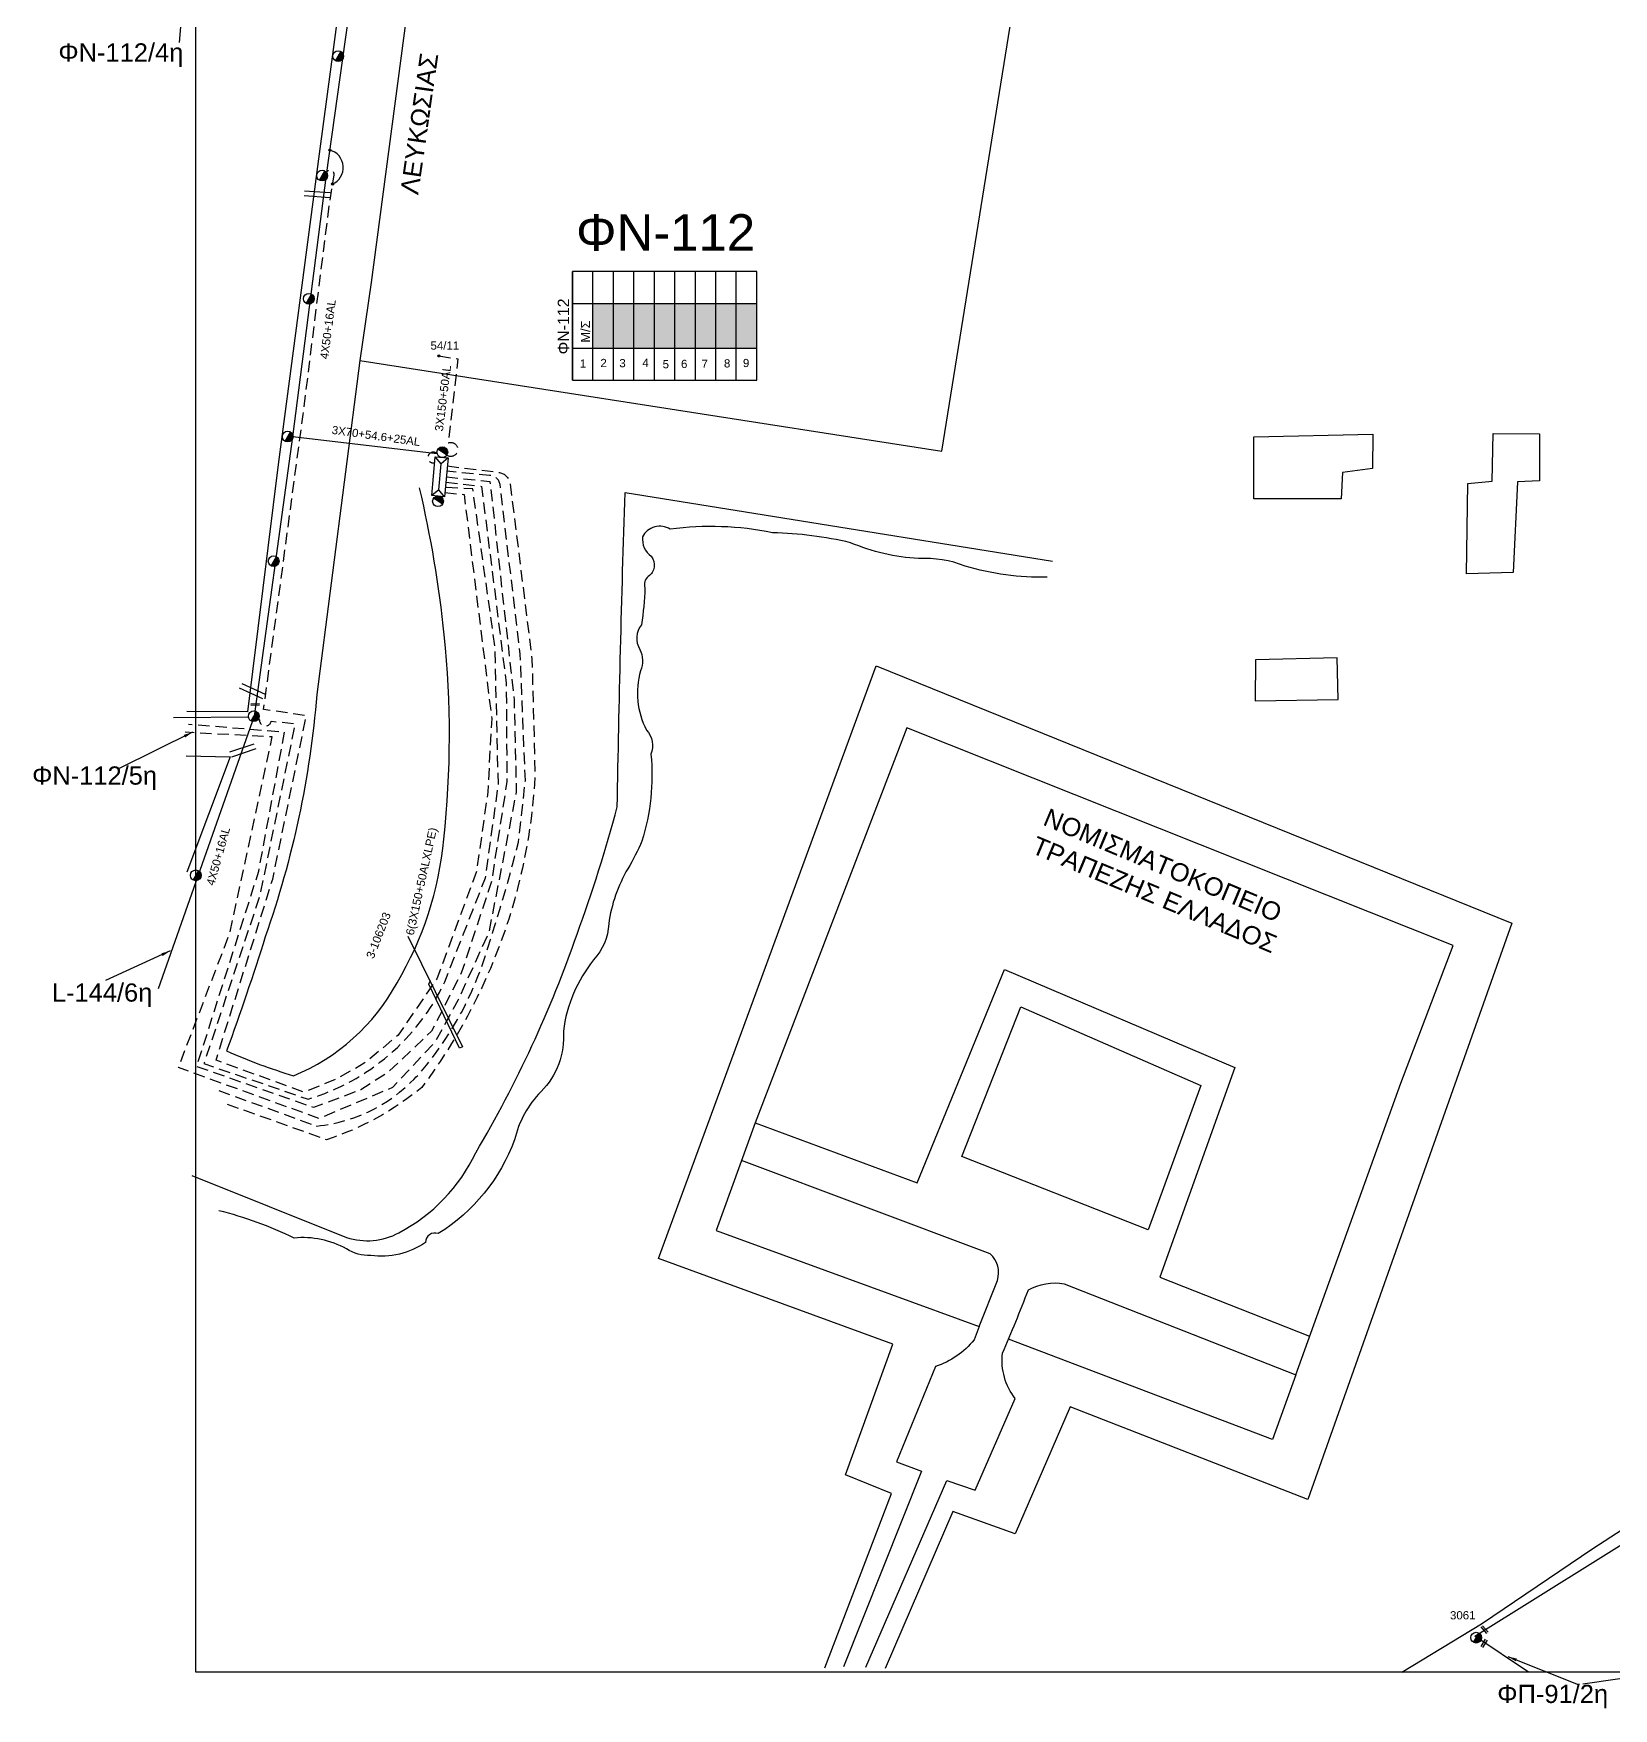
# Model space of a CAD drawing. Header units: millimetres. Extents: x 5010 to 7184, y -101 to 935.
# Drawn here: x 5010.2 to 5357.2, y -97.7 to 270.3 of the extents above; entities that cross this region are included whole.
import ezdxf
from ezdxf.enums import TextEntityAlignment as Align

# ---------------------------------------------------------------- set-up
doc = ezdxf.new("R2010")
doc.units = ezdxf.units.MM
doc.linetypes.add('DASHED', pattern=[19.05, 12.7, -6.35])
for name, color, linetype in [('Ασφαλειοκιβώτια Χ.Τ 9 αναχωρήσεων', 7, 'Continuous'), ('Γυμνά εναέρια ΧΤ και ΦΟΠ (3Φ)   4x50+16AL', 7, 'Continuous'), ('Επιγραφές - Σχήματα', 7, 'Continuous'), ('Καλώδια ΧΤ   3x150+50AL', 7, 'DASHED'), ('Καλώδια ΧΤ   3x150+50ALXLPE', 7, 'DASHED'), ('Μηχανική τομή', 7, 'Continuous'), ('Στύλος ΦΜ', 7, 'Continuous'), ('Στύλος ΦΜ @ 1', 7, 'Continuous'), ('Συνδέσεις', 7, 'Continuous'), ('Συνεστραμμένα ΧΤ   3x70+54.6+25AL', 7, 'SYN_LINE'), ('Τομή', 7, 'Continuous'), ('Υποσταθμός εναέριος 2 στύλων', 7, 'Continuous'), ('Υποσταθμός πόλεως', 7, 'Continuous'), ('Υπόβαθρο ΔΕΗ', 7, 'Continuous')]:
    doc.layers.add(name, color=color, linetype=linetype)
doc.styles.get("Standard").update_dxf_attribs({"font": 'arial.ttf'})
doc.linetypes.add('SYN_LINE', pattern='A,0.5,-0.0001,["/\\/\\/\\/",Standard,S=0.1,R=0,X=0,Y=-0.05],-0.25', length=0.7501)
doc.dimstyles.new('ISO-25', dxfattribs={"dimtxt": 2.5, "dimasz": 2.5, "dimexe": 1.25, "dimexo": 0.625, "dimtad": 1, "dimtxsty": 'Standard', "dimcen": 2.5, "dimaunit": 2, "dimazin": 0, "dimtfac": 1, "dimtmove": 0, "dimatfit": 3, "dimfxl": 1, "dimarcsym": 0})

# ---------------------------------------------------------------- blocks, each defined once
blk = doc.blocks.new('ΑΣΦΑΛΕΙΟΚΙΒΩΤΙΟ ΥΠΟΣΤΑΘΜΟΥ 9 ΑΝΑΧΩΡΗΣΕΩΝ')
at = {"layer": 'Ασφαλειοκιβώτια Χ.Τ 9 αναχωρήσεων', "ltscale": 40}
for p, q in [((-23.8, 40.36), (24.02, 40.36)), ((-9.72, 40.36), (-9.72, -40.64)), ((9.94, 40.36), (9.94, -40.64)), ((-23.8, 31.36), (24.02, 31.36)), ((-23.8, 22.36), (24.02, 22.36)), ((-23.8, 13.36), (24.02, 13.36)), ((-23.8, 4.36), (24.02, 4.36)), ((-23.8, -4.64), (24.02, -4.64)), ((-23.8, -13.64), (24.02, -13.64)), ((-23.8, -22.64), (24.02, -22.64)), ((-23.8, -31.64), (24.02, -31.64))]:
    blk.add_line(p, q, dxfattribs=at)
at = {"layer": 'Ασφαλειοκιβώτια Χ.Τ 9 αναχωρήσεων'}
blk.add_lwpolyline([(-23.8, -40.64), (24.02, -40.64), (24.02, 40.36), (-23.8, 40.36)], close=True, dxfattribs=at)
for s, p in [('1', (-18.22, 37.06)), ('2', (-18.02, 28.07)), ('3', (-18.09, 19.73)), ('4', (-17.94, 9.66)), ('5', (-18.55, 0.71)), ('6', (-18.4, -7.35)), ('7', (-18.34, -16.37)), ('8', (-18.19, -26.2)), ('9', (-18.02, -34.53))]:
    blk.add_text(s, height=3.6, rotation=270, dxfattribs=at).set_placement(p)
at = {"layer": 'Ασφαλειοκιβώτια Χ.Τ 9 αναχωρήσεων', "ltscale": 40}
for tag, height, p in [('ΟΝΟΜΑ', 5, (-0.16, 44.31)), ('ΚΕΙΜΕΝΟ 1', 2, (17.06, 35.59)), ('ΚΕΙΜΕΝΟ 2', 2, (17.06, 26.88)), ('ΚΕΙΜΕΝΟ 3', 2, (17.06, 17.69)), ('ΚΕΙΜΕΝΟ 4', 2, (17.06, 8.71)), ('ΚΕΙΜΕΝΟ 5', 2, (17.06, -0.13)), ('ΚΕΙΜΕΝΟ 6', 2, (17.06, -9.05)), ('ΚΕΙΜΕΝΟ 7', 2, (17.06, -18.13)), ('ΚΕΙΜΕΝΟ 8', 2, (17.06, -26.85)), ('ΚΕΙΜΕΝΟ 9', 2, (17.06, -35.99)), ('ΣΧ', 2, (-0.1, -42.64))]:
    blk.add_attdef(tag, text='', height=height, dxfattribs=at).set_placement(p, align=Align.MIDDLE_CENTER)
blk = doc.blocks.new('ΥΠΟΣΤΑΘΜΟΣ ΕΝΑΕΡΙΟΣ ΕΠΙ 2 ΣΤΥΛΩΝ')
at = {"layer": 'Υποσταθμός εναέριος 2 στύλων', "linetype": 'Continuous'}
for points in [[(-11.97, -2.11, 0.574793), (-8.45, -0.07, 0.268822), (-9.64, 1.98)], [(9.68, -2.15, 0.574793), (13.19, -0.1, 0.268822), (12.01, 1.95)]]:
    blk.add_hatch(color=256, dxfattribs=at).paths.add_polyline_path(points)
for p, q in [((-11.97, -2.11), (-9.64, 1.98)), ((9.68, -2.15), (12.01, 1.95))]:
    blk.add_line(p, q, dxfattribs=at)
for centre in [(-10.81, -0.07), (10.84, -0.1)]:
    blk.add_circle(centre, 2.36, dxfattribs=at)
at = {"layer": 'Υποσταθμός πόλεως', "linetype": 'Continuous', "ltscale": 40}
blk.add_lwpolyline([(-8.57, 2.82), (8.57, 2.82), (8.57, -2.82), (-8.57, -2.82)], close=True, dxfattribs=at)
for points in [[(-5.75, 0), (-8.57, 2.82)], [(-8.57, -2.82), (-5.75, 0)], [(-5.75, 0), (5.75, 0)], [(5.75, 0), (8.57, 2.82)], [(8.57, -2.82), (5.75, 0)]]:
    blk.add_lwpolyline(points, dxfattribs=at)
at = {"layer": 'Υποσταθμός εναέριος 2 στύλων', "ltscale": 40, "flags": 1}
for tag, p in [('ΜΕΤΑΣΧΗΜΑΤΙΣΜΟΣ', (14.09, 2.51)), ('ΙΣΧΥΣ', (14.07, -0.28)), ('ΑΡΙΘΜΟΣ', (14.19, -3))]:
    blk.add_attdef(tag, p, '', height=1.8, dxfattribs=at)
blk = doc.blocks.new('ΥΠΑΡΧΩΝ ΤΣΙΜΕΝΤΕΝΙΟΣ ΣΤΥΛΟΣ')
at = {"layer": 'Στύλος ΦΜ'}
blk.add_hatch(color=256, dxfattribs=at).paths.add_polyline_path([(-1.29, -2.28, 0.574793), (2.62, 0, 0.268822), (1.3, 2.27)])
blk.add_line((-1.29, -2.28), (1.3, 2.27), dxfattribs=at)
blk.add_circle((0, 0), 2.62, dxfattribs=at)
at = {"layer": 'Στύλος ΦΜ', "flags": 4}
for tag, p in [('ΑΡΙΘΜΟΣ', (-4.68, 8.05)), ('ΤΥΠΟΣ', (-4.91, 3.03))]:
    blk.add_attdef(tag, p, '', height=4, dxfattribs=at)
blk = doc.blocks.new('ΤΟΜΗ')
at = {"layer": 'Τομή', "ltscale": 40}
for p, q in [((-5.68, 0), (5.68, 0)), ((5.68, -2.33), (-5.68, -2.33))]:
    blk.add_line(p, q, dxfattribs=at)
blk = doc.blocks.new('ΜΗΧΑΝΙΚΗ ΤΟΜΗ')
at = {"layer": 'Μηχανική τομή', "ltscale": 40}
for p, q in [((-1.89, 0.78), (1.89, 0.78)), ((1.89, 0), (-1.89, 0))]:
    blk.add_line(p, q, dxfattribs=at)
blk = doc.blocks.new('_ΣΥΝΔΕΣΗ')
at = {"layer": 'Συνδέσεις', "linetype": 'SYN_LINE', "ltscale": 40}
blk.add_hatch(color=256, dxfattribs=at).paths.add_polyline_path([(0.5, -0.01, 1), (-0.5, -0.01, 1)])
at = {"layer": 'Συνδέσεις'}
blk.add_circle((0, -0.01), 0.5, dxfattribs=at)

msp = doc.modelspace()

# ---------------------------------------------------------------- hatches: boundary and pattern name
at = {"layer": 'Ασφαλειοκιβώτια Χ.Τ 9 αναχωρήσεων', "lineweight": 30}
for color, points in [(173, [(5133.02, 210.98), (5133.02, 201.15), (5137.52, 201.15), (5137.52, 210.98)]), (1, [(5137.52, 210.98), (5137.52, 201.15), (5142.02, 201.15), (5142.02, 210.98)]), (85, [(5142.02, 210.98), (5142.02, 201.15), (5146.52, 201.15), (5146.52, 210.98)]), (27, [(5146.52, 210.98), (5146.52, 201.15), (5151.02, 201.15), (5151.02, 210.98)]), (133, [(5151.02, 210.98), (5151.02, 201.15), (5155.52, 201.15), (5155.52, 210.98)]), (151, [(5155.52, 210.98), (5155.52, 201.15), (5160.02, 201.15), (5160.02, 210.98)]), (62, [(5160.02, 210.98), (5160.02, 201.15), (5164.52, 201.15), (5164.52, 210.98)]), (2, [(5164.52, 210.98), (5164.52, 201.15), (5169.02, 201.15), (5169.02, 210.98)])]:
    msp.add_hatch(color=color, dxfattribs=at).paths.add_polyline_path(points)

# ---------------------------------------------------------------- linework, layer by layer
at = {"layer": 'Γυμνά εναέρια ΧΤ και ΦΟΠ (3Φ)   4x50+16AL', "color": 151, "flags": 128}
msp.add_lwpolyline([(5082.16, 320.78), (5082.86, 299.3), (5074.47, 239.26)], dxfattribs=at)
at = {"layer": 'Γυμνά εναέρια ΧΤ και ΦΟΠ (3Φ)   4x50+16AL', "color": 62, "flags": 128}
msp.add_lwpolyline([(5074.47, 239.26), (5067.08, 181.68), (5058.65, 120.27)], dxfattribs=at)
at = {"layer": 'Γυμνά εναέρια ΧΤ και ΦΟΠ (3Φ)   4x50+16AL', "color": 27, "flags": 128}
msp.add_lwpolyline([(5058.65, 120.27), (5037.57, 60.41)], dxfattribs=at)
at = {"layer": 'Γυμνά εναέρια ΧΤ και ΦΟΠ (3Φ)   4x50+16AL', "color": 173, "flags": 128}
msp.add_lwpolyline([(5338.48, -89.74), (5326.69, -81.87), (5367.05, -56.67), (5402.39, -35.1), (5433.17, -17.65), (5433.17, -17.65)], dxfattribs=at)
at = {"layer": 'Επιγραφές - Σχήματα'}
msp.add_lwpolyline([(5045.81, 913.83), (7035.6, 913.83), (7035.6, -89.73), (5045.81, -89.73)], close=True, dxfattribs=at)
at = {"layer": 'Επιγραφές - Σχήματα', "linetype": 'Continuous', "ltscale": 0.2}
msp.add_lwpolyline([(5092.37, 71.96), (5104.38, 47.63), (5103.72, 47.37), (5096.97, 61.4), (5097.34, 62.23)], dxfattribs=at)
msp.add_arc((5074.22, 240.84), 3.97, 293.5274, 75.3682, dxfattribs=at)
at = {"layer": 'Επιγραφές - Σχήματα', "color": 62, "linetype": 'DASHED', "ltscale": 0.2}
msp.add_arc((5097.96, 177.12), 1.18, 41.7034, 286.1098, dxfattribs=at)
at = {"layer": 'Καλώδια ΧΤ   3x150+50AL', "color": 2, "linetype": 'DASHED', "ltscale": 0.2, "flags": 128}
msp.add_lwpolyline([(5099.22, 199.48), (5103.38, 198.79), (5101.21, 180.33, -1.680836), (5100.92, 177.63, 0.045401)], format="xyb", dxfattribs=at)
at = {"layer": 'Καλώδια ΧΤ   3x150+50ALXLPE', "color": 151, "linetype": 'DASHED', "ltscale": 0.2, "flags": 128}
msp.add_lwpolyline([(5100.54, 169.42), (5104.72, 169.03), (5110.8, 119.76), (5109.92, 103.59), (5107.47, 86.26), (5098.72, 62.56), (5090.23, 50.21), (5082.8, 44.03), (5076.77, 40.58), (5069.54, 37.69), (5050.25, 44.72), (5062.7, 84.48), (5070.1, 120.42), (5060.71, 121.78), (5069.38, 186.57), (5075.15, 232.77), (5076.18, 239.27, 1.175913), (5074.47, 239.26, 0.462106)], format="xyb", dxfattribs=at)
at = {"layer": 'Καλώδια ΧΤ   3x150+50ALXLPE', "color": 133, "linetype": 'DASHED', "ltscale": 0.2, "flags": 128}
msp.add_lwpolyline([(5050.86, 38.05), (5072.4, 30.24, 0.193535), (5095.36, 42.3, 0.095493), (5108.96, 66.38, 0.018832), (5116.67, 92.62), (5118.19, 106.16), (5117.07, 133.9), (5112.63, 171.18, 0.388483), (5110.32, 173.17), (5100.95, 174.11)], format="xyb", dxfattribs=at)
at = {"layer": 'Καλώδια ΧΤ   3x150+50ALXLPE', "color": 173, "linetype": 'DASHED', "ltscale": 0.2, "flags": 128}
msp.add_lwpolyline([(5101.05, 175.28), (5112.28, 173.88, -0.296497), (5114.79, 171.76), (5119.64, 132.84), (5120.31, 107.69, -0.149851), (5095.43, 38.72, -0.092971), (5074.54, 27.24), (5051.59, 35.41)], format="xyb", dxfattribs=at)
at = {"layer": 'Καλώδια ΧΤ   3x150+50ALXLPE', "color": 27, "linetype": 'DASHED', "ltscale": 0.2, "flags": 128}
msp.add_lwpolyline([(5100.84, 172.86), (5110.42, 171.86), (5115.71, 123.92), (5116.2, 103.77), (5110.14, 72.76), (5103.44, 58.01), (5098.41, 48.74), (5089.01, 38.71), (5072.91, 31.89), (5041.99, 43.08), (5053.33, 72.74), (5062.6, 115.76), (5043.47, 116.75)], dxfattribs=at)
at = {"layer": 'Καλώδια ΧΤ   3x150+50ALXLPE', "color": 85, "linetype": 'DASHED', "ltscale": 0.2, "flags": 128}
msp.add_lwpolyline([(5100.74, 171.74), (5108.56, 170.77), (5113.99, 127.53), (5114.13, 105.97), (5110.75, 84.05), (5104.19, 64.04), (5097.61, 51.1), (5087.97, 41.99), (5082.03, 38.2), (5071.67, 34.3), (5046.01, 43.32), (5059.65, 86.28), (5065.3, 116.76), (5044.18, 118.5)], dxfattribs=at)
at = {"layer": 'Καλώδια ΧΤ   3x150+50ALXLPE', "color": 1, "ltscale": 0.2, "flags": 128}
msp.add_lwpolyline([(5058.65, 120.27), (5059.79, 119.48, 0.907688), (5062.37, 119.19), (5067.61, 118.67), (5059.86, 80.82), (5047.6, 43.97), (5070.47, 36.17, 0.213076), (5100.49, 61.91), (5109.45, 84.8), (5112.26, 105.19), (5111.53, 135.55), (5106.64, 170.26), (5100.64, 170.54)], format="xyb", dxfattribs=at)
at = {"layer": 'Καλώδια ΧΤ   3x150+50ALXLPE', "color": 1, "linetype": 'Continuous', "ltscale": 0.2, "flags": 128}
msp.add_lwpolyline([(5057.39, 120.1), (5040.9, 119.97)], dxfattribs=at)
at = {"layer": 'Συνεστραμμένα ΧΤ   3x70+54.6+25AL', "color": 62, "linetype": 'SYN_LINE', "ltscale": 20, "flags": 128}
msp.add_lwpolyline([(5098.84, 177.91), (5067.08, 181.68)], dxfattribs=at)
at = {"layer": 'Υπόβαθρο ΔΕΗ', "flags": 128}
for points in [[(5040.17, 368.17), (5077.26, 393.84), (5086.71, 401.51, -0.130124), (5106.03, 408.89), (5247.18, 400.57, -0.110076), (5273.75, 391.2), (5376.01, 324.2), (5456.77, 274.33), (5465.37, 269.29, 0.165982), (5507.7, 259.43), (5544.39, 270.93), (5560.23, 279.87, -0.021018), (5542.41, 218.05, -0.014819), (5520.23, 159, 0.028235), (5505.78, 113.42, -0.000628), (5490.46, 65.87, 0.029886), (5477.22, 10.65), (5369.49, -51.75), (5352.63, -62.64), (5328.15, -79.21), (5310.68, -89.81)], [(5040.17, 368.17), (5077.26, 393.84), (5086.71, 401.51, -0.130124), (5106.03, 408.89), (5247.18, 400.57, -0.110076), (5273.75, 391.2), (5376.01, 324.2), (5456.77, 274.33), (5465.37, 269.29, 0.165982), (5507.7, 259.43), (5544.39, 270.93), (5560.23, 279.87, -0.021018), (5542.41, 218.05, -0.014819), (5520.23, 159, 0.028235), (5505.78, 113.42, -0.000628), (5490.46, 65.87, 0.029886), (5477.22, 10.65), (5369.49, -51.75), (5352.63, -62.64), (5328.15, -79.21), (5310.68, -89.81)], [(5077.26, 393.84), (5096.01, 304.17), (5084.34, 215.57), (5081.86, 198.44), (5072.4, 125.06, -0.063597), (5061.08, 71.84, -0.010386), (5052.58, 46.76, 0.029359), (5067.25, 41.28, 0.172859), (5090, 61.72, 0.112414), (5100.26, 93.29, 0.053592), (5100.35, 138.14, 0.032771), (5094.96, 170.44, -1.262402)], [(5077.26, 393.84), (5096.01, 304.17), (5084.34, 215.57), (5081.86, 198.44), (5072.4, 125.06, -0.063597), (5061.08, 71.84, -0.010386), (5052.58, 46.76, 0.029359), (5067.25, 41.28, 0.172859), (5090, 61.72, 0.112414), (5100.26, 93.29, 0.053592), (5100.35, 138.14, 0.032771), (5094.96, 170.44, -1.262402)], [(5044.96, 19.38), (5078.93, 5.79, 0.210216), (5090.41, 6.81, 0.163049), (5107.31, 24.39, 0.050257), (5129.54, 72.44, 0.022926), (5138.37, 100.36, -0.003965), (5140.08, 169.41), (5233.95, 154.38)], [(5044.96, 19.38), (5078.93, 5.79, 0.210216), (5090.41, 6.81, 0.163049), (5107.31, 24.39, 0.050257), (5129.54, 72.44, 0.022926), (5138.37, 100.36, -0.003965), (5140.08, 169.41), (5233.95, 154.38)], [(5232.79, 150.83, -0.079233), (5214.75, 153.29, 0.107292), (5204.56, 154.93, -0.085093), (5189.59, 158.41, 0.052493), (5172.49, 160.6, 0.08478), (5150, 161.36, 0.440736), (5143.9, 159.71, 0.260869), (5145.84, 155.42, -0.438629), (5145.17, 151.01, 0.314912), (5144.44, 148.52, -0.024916), (5143.72, 140.36, 0.333872), (5143.35, 134.98, -0.211489), (5143.47, 130.26, 0.191112), (5144.8, 117.25, -0.290076), (5145.77, 111.93, -0.100881), (5143.78, 92.86, -0.033587), (5140.69, 86.79, 0.100577), (5136.51, 74.69, -0.176172), (5133.18, 66.77, 0.136645), (5126.53, 51.1, -0.21886), (5121.63, 37.8, 0.136676), (5115.81, 27.24, -0.168336), (5099.05, 6.62, 0.520801), (5096.27, 4.67, -0.186787), (5084.23, 1.82, -0.162061), (5078.9, 3.28, 0.150014), (5067.4, 5.64, 0.052784), (5050.88, 11.64, -7.675127)], [(5232.79, 150.83, -0.079233), (5214.75, 153.29, 0.107292), (5204.56, 154.93, -0.085093), (5189.59, 158.41, 0.052493), (5172.49, 160.6, 0.08478), (5150, 161.36, 0.440736), (5143.9, 159.71, 0.260869), (5145.84, 155.42, -0.438629), (5145.17, 151.01, 0.314912), (5144.44, 148.52, -0.024916), (5143.72, 140.36, 0.333872), (5143.35, 134.98, -0.211489), (5143.47, 130.26, 0.191112), (5144.8, 117.25, -0.290076), (5145.77, 111.93, -0.100881), (5143.78, 92.86, -0.033587), (5140.69, 86.79, 0.100577), (5136.51, 74.69, -0.176172), (5133.18, 66.77, 0.136645), (5126.53, 51.1, -0.21886), (5121.63, 37.8, 0.136676), (5115.81, 27.24, -0.168336), (5099.05, 6.62, 0.520801), (5096.27, 4.67, -0.186787), (5084.23, 1.82, -0.162061), (5078.9, 3.28, 0.150014), (5067.4, 5.64, 0.052784), (5050.88, 11.64, -7.675127)], [(5287.36, -24.4), (5310.42, 39.68), (5321.96, 69.88), (5201.96, 117.77), (5168.66, 30.93), (5160.11, 7.31), (5217.83, -13.79), (5221.84, -3.71, 0.297799), (5220.29, 2.2), (5165.67, 22.68)], [(5287.36, -24.4), (5310.42, 39.68), (5321.96, 69.88), (5201.96, 117.77), (5168.66, 30.93), (5160.11, 7.31), (5217.83, -13.79), (5221.84, -3.71, 0.297799), (5220.29, 2.2), (5165.67, 22.68)], [(5192.94, -88.68), (5210.73, -47.65), (5216.94, -49.74), (5225.79, -29.64, -0.199076), (5222.98, -19.68, 0.009698), (5228.66, -5.76, -0.167457), (5236.54, -4.39), (5287.36, -24.4), (5282.29, -38.6), (5224.3, -16.58)], [(5192.94, -88.68), (5210.73, -47.65), (5216.94, -49.74), (5225.79, -29.64, -0.199076), (5222.98, -19.68, 0.009698), (5228.66, -5.76, -0.167457), (5236.54, -4.39), (5287.36, -24.4), (5282.29, -38.6), (5224.3, -16.58)], [(5217.83, -13.79), (5216.74, -16.7, -0.145056), (5208.26, -22.61), (5199.72, -43.54), (5205.21, -45.57), (5188.06, -88.57)], [(5217.83, -13.79), (5216.74, -16.7, -0.145056), (5208.26, -22.61), (5199.72, -43.54), (5205.21, -45.57), (5188.06, -88.57)]]:
    msp.add_lwpolyline(points, format="xyb", dxfattribs=at)
for points in [[(5081.86, 198.44), (5209.66, 178.56), (5233.33, 325.7), (5247.18, 400.57)], [(5081.86, 198.44), (5209.66, 178.56), (5233.33, 325.7), (5247.18, 400.57)], [(5042.2, 268.29), (5046.48, 318.48), (5080.34, 319.09), (5081.22, 306.18), (5072.91, 243.83), (5063.92, 175.63), (5057.17, 121.23), (5043.82, 121.3)], [(5042.2, 268.29), (5046.48, 318.48), (5080.34, 319.09), (5081.22, 306.18), (5072.91, 243.83), (5063.92, 175.63), (5057.17, 121.23), (5043.82, 121.3)], [(5278.47, 123.64), (5296.69, 123.93), (5296.5, 133.13), (5278.56, 132.65), (5278.47, 123.64)], [(5278.47, 123.64), (5296.69, 123.93), (5296.5, 133.13), (5278.56, 132.65), (5278.47, 123.64)], [(5147.44, 1.16), (5195.26, 131.39), (5334.82, 74.82), (5290, -51.79), (5237.84, -31.42), (5225.73, -59.32), (5212.07, -54.43), (5197.23, -88.92)], [(5147.44, 1.16), (5195.26, 131.39), (5334.82, 74.82), (5290, -51.79), (5237.84, -31.42), (5225.73, -59.32), (5212.07, -54.43), (5197.23, -88.92)], [(5043.69, 111.6), (5053.39, 111.4), (5043.81, 86.05)], [(5043.69, 111.6), (5053.39, 111.4), (5043.81, 86.05)], [(5168.66, 30.93), (5204.26, 17.77), (5223.44, 64.66), (5273.96, 43.12), (5257.5, -2.97), (5290.42, -15.91)], [(5168.66, 30.93), (5204.26, 17.77), (5223.44, 64.66), (5273.96, 43.12), (5257.5, -2.97), (5290.42, -15.91)], [(5254.99, 7.47), (5214.07, 23.57), (5227.03, 56.42), (5266.5, 39.12), (5254.99, 7.47)], [(5254.99, 7.47), (5214.07, 23.57), (5227.03, 56.42), (5266.5, 39.12), (5254.99, 7.47)], [(5183.94, -88.81), (5198.58, -50.46), (5188.49, -46.4), (5198.89, -17.71), (5147.44, 1.16)], [(5183.94, -88.81), (5198.58, -50.46), (5188.49, -46.4), (5198.89, -17.71), (5147.44, 1.16)]]:
    msp.add_lwpolyline(points, dxfattribs=at)
for points in [[(5278.15, 168.05), (5278.15, 181.7), (5304.27, 182.23), (5304.2, 174.71), (5297.67, 173.84), (5297.34, 168.05)], [(5278.15, 168.05), (5278.15, 181.7), (5304.27, 182.23), (5304.2, 174.71), (5297.67, 173.84), (5297.34, 168.05)], [(5324.87, 151.61), (5325.14, 171.45), (5330.54, 171.91), (5330.74, 182.43), (5340.93, 182.3), (5340.93, 171.98), (5336.07, 171.78), (5335.13, 151.88)], [(5324.87, 151.61), (5325.14, 171.45), (5330.54, 171.91), (5330.74, 182.43), (5340.93, 182.3), (5340.93, 171.98), (5336.07, 171.78), (5335.13, 151.88)]]:
    msp.add_lwpolyline(points, close=True, dxfattribs=at)

# ---------------------------------------------------------------- block references
at = {"layer": 'Ασφαλειοκιβώτια Χ.Τ 9 αναχωρήσεων', "lineweight": 30, "xscale": 0.5, "yscale": 0.5, "zscale": 0.5, "rotation": 90}
msp.add_blockref('ΑΣΦΑΛΕΙΟΚΙΒΩΤΙΟ ΥΠΟΣΤΑΘΜΟΥ 9 ΑΝΑΧΩΡΗΣΕΩΝ', (5148.7, 206.01), dxfattribs=at).add_auto_attribs({'ΟΝΟΜΑ': 'ΦΝ-112'})
at = {"layer": 'Μηχανική τομή'}
for p, xscale, yscale, zscale, rotation in [((5058.85, 122.67), 0.500000000000013, 0.500000000000013, 0.500000000000013, 1.811376393471286), ((5329.01, -80.26), 0.5000000000000142, 0.5000000000000142, 0.5000000000000142, 130.9580192824775), ((5328.91, -83.49), 0.5000000000000824, 0.5000000000000824, 0.5000000000000824, 58.97038975051435)]:
    msp.add_blockref('ΜΗΧΑΝΙΚΗ ΤΟΜΗ', p, dxfattribs=dict(at, xscale=xscale, yscale=yscale, zscale=zscale, rotation=rotation))
at = {"layer": 'Στύλος ΦΜ @ 1', "ltscale": 40, "xscale": 0.4499999999998181, "yscale": 0.4499999999998181, "zscale": 0.4499999999998181}
for p in [(5077.09, 265.33), (5073.55, 239.07), (5073.55, 239.07), (5070.63, 212.02), (5070.63, 212.02), (5066, 181.73), (5062.92, 154.36), (5062.92, 154.36), (5058.55, 120.29), (5058.55, 120.29), (5045.81, 85.33), (5045.81, 85.33)]:
    msp.add_blockref('ΥΠΑΡΧΩΝ ΤΣΙΜΕΝΤΕΝΙΟΣ ΣΤΥΛΟΣ', p, dxfattribs=at)
at = {"layer": 'Στύλος ΦΜ @ 1', "ltscale": 40}
ref = msp.add_blockref('ΥΠΑΡΧΩΝ ΤΣΙΜΕΝΤΕΝΙΟΣ ΣΤΥΛΟΣ', (5327, -82.16), dxfattribs=dict(at, xscale=0.4499999999998181, yscale=0.4499999999998181, zscale=0.4499999999998181))
ref.add_attrib('ΤΥΠΟΣ', '3061', (5321.25, -78.14), dxfattribs={"layer": 'Στύλος ΦΜ', "height": 1.8, "flags": 4})
ref = msp.add_blockref('ΥΠΑΡΧΩΝ ΤΣΙΜΕΝΤΕΝΙΟΣ ΣΤΥΛΟΣ', (5327, -82.16), dxfattribs=dict(at, xscale=0.4499999999998181, yscale=0.4499999999998181, zscale=0.4499999999998181))
ref.add_attrib('ΤΥΠΟΣ', '3061', (5321.25, -78.14), dxfattribs={"layer": 'Στύλος ΦΜ', "height": 1.8, "flags": 4})
at = {"layer": 'Συνδέσεις', "xscale": 0.4500000000000455, "yscale": 0.4500000000000455, "zscale": 0.4500000000000455}
for p in [(5075.23, 244.69), (5075.86, 237.23), (5099.18, 199.45)]:
    msp.add_blockref('_ΣΥΝΔΕΣΗ', p, dxfattribs=at)
at = {"layer": 'Τομή'}
for p, xscale, yscale, zscale, rotation in [((5072.52, 235.54), 0.4999999999999581, 0.4999999999999581, 0.4999999999999581, 355.6713834124373), ((5058.47, 126.33), 0.5000000000000347, 0.5000000000000347, 0.5000000000000347, 335.41863932704), ((5058.47, 126.33), 0.5000000000000347, 0.5000000000000347, 0.5000000000000347, 335.41863932704), ((5055.95, 113.33), 0.5000000000000341, 0.5000000000000341, 0.5000000000000341, 18.42031283381971), ((5055.95, 113.33), 0.5000000000000341, 0.5000000000000341, 0.5000000000000341, 18.42031283381971)]:
    msp.add_blockref('ΤΟΜΗ', p, dxfattribs=dict(at, xscale=xscale, yscale=yscale, zscale=zscale, rotation=rotation))
at = {"layer": 'Υποσταθμός εναέριος 2 στύλων', "lineweight": 30, "xscale": 0.4999999999999977, "yscale": 0.4999999999999977, "zscale": 0.4999999999999977, "rotation": 85.01046436865089}
msp.add_blockref('ΥΠΟΣΤΑΘΜΟΣ ΕΝΑΕΡΙΟΣ ΕΠΙ 2 ΣΤΥΛΩΝ', (5099.43, 172.9), dxfattribs=at)

# ---------------------------------------------------------------- texts
at = {"layer": 'Γυμνά εναέρια ΧΤ και ΦΟΠ (3Φ)   4x50+16AL'}
for rotation, p in [(82.5616, (5074.83, 205.33)), (74.4313, (5050.74, 89.53))]:
    msp.add_text('4X50+16AL', height=1.8, rotation=rotation, dxfattribs=at).set_placement(p, align=Align.MIDDLE)
at = {"layer": 'Επιγραφές - Σχήματα', "linetype": 'DASHED', "ltscale": 0.2, "attachment_point": 1}
for s, insert, char_height, width in [('ΦΝ-112/4η', (5015.63, 268.13), 4, 17.2922), ('ΦΝ-112', (5129.3, 230.59), 8, 24.9768), ('ΦΝ-112/5η', (5009.86, 109.26), 4, 17.2922), ('L-144/6η', (5014.21, 61.58), 4, 17.2922), ('ΦΠ-91/2η', (5331.63, -92.52), 4, 17.2922)]:
    msp.add_mtext(s, dxfattribs=dict(at, insert=insert, char_height=char_height, width=width))
for s, insert, char_height, width, rotation in [('ΛΕΥΚΩΣΙΑΣ', (5090.69, 235.3), 4, 17.2922, 81.844), ('Μ/Σ', (5130.4, 202.38), 2, 3.6962, 90), ('ΝΟΜΙΣΜΑΤΟΚΟΠΕΙΟ\\PΤΡΑΠΕΖΗΣ ΕΛΛΑΔΟΣ', (5233.16, 100.19), 4, 61.7441, 337.3028)]:
    msp.add_mtext(s, dxfattribs=dict(at, insert=insert, char_height=char_height, width=width, rotation=rotation))
at = {"layer": 'Επιγραφές - Σχήματα', "linetype": 'Continuous', "ltscale": 0.2, "insert": (5097.36, 202.63), "char_height": 1.8, "width": 11.0982, "attachment_point": 1}
msp.add_mtext('54/11', dxfattribs=at)
at = {"layer": 'Επιγραφές - Σχήματα', "linetype": 'Continuous', "ltscale": 0.2, "insert": (5083.17, 67.52), "char_height": 1.8, "width": 11.0982, "attachment_point": 1, "rotation": 68.8149}
msp.add_mtext('3-106203', dxfattribs=at)
at = {"layer": 'Καλώδια ΧΤ   3x150+50AL', "ltscale": 0.2}
msp.add_text('3X150+50AL', height=1.8, rotation=82.8683, dxfattribs=at).set_placement((5100.09, 190.16), align=Align.MIDDLE)
at = {"layer": 'Καλώδια ΧΤ   3x150+50ALXLPE', "ltscale": 0.2}
msp.add_text('6(3X150+50ALXLPE)', height=1.8, rotation=77.7003, dxfattribs=at).set_placement((5095.56, 83.97), align=Align.MIDDLE)
at = {"layer": 'Συνεστραμμένα ΧΤ   3x70+54.6+25AL', "ltscale": 20}
msp.add_text('3X70+54.6+25AL', height=1.8, rotation=352.0379, dxfattribs=at).set_placement((5085.4, 181.89), align=Align.MIDDLE)

# ---------------------------------------------------------------- leaders
at = {"layer": 'Επιγραφές - Σχήματα', "ltscale": 40}
for points in [[(5045.12, 116.78), (5028.95, 108.83)], [(5040.2, 68.73), (5025.96, 62.24)], [(5333.94, -86.32), (5349.4, -92.43)], [(5370.63, -89.51), (5350.4, -92.37)]]:
    msp.add_leader(points, dimstyle='ISO-25', override={"dimasz": 2, "dimtad": 0}, dxfattribs=at)

doc.saveas('drawing.dxf')
